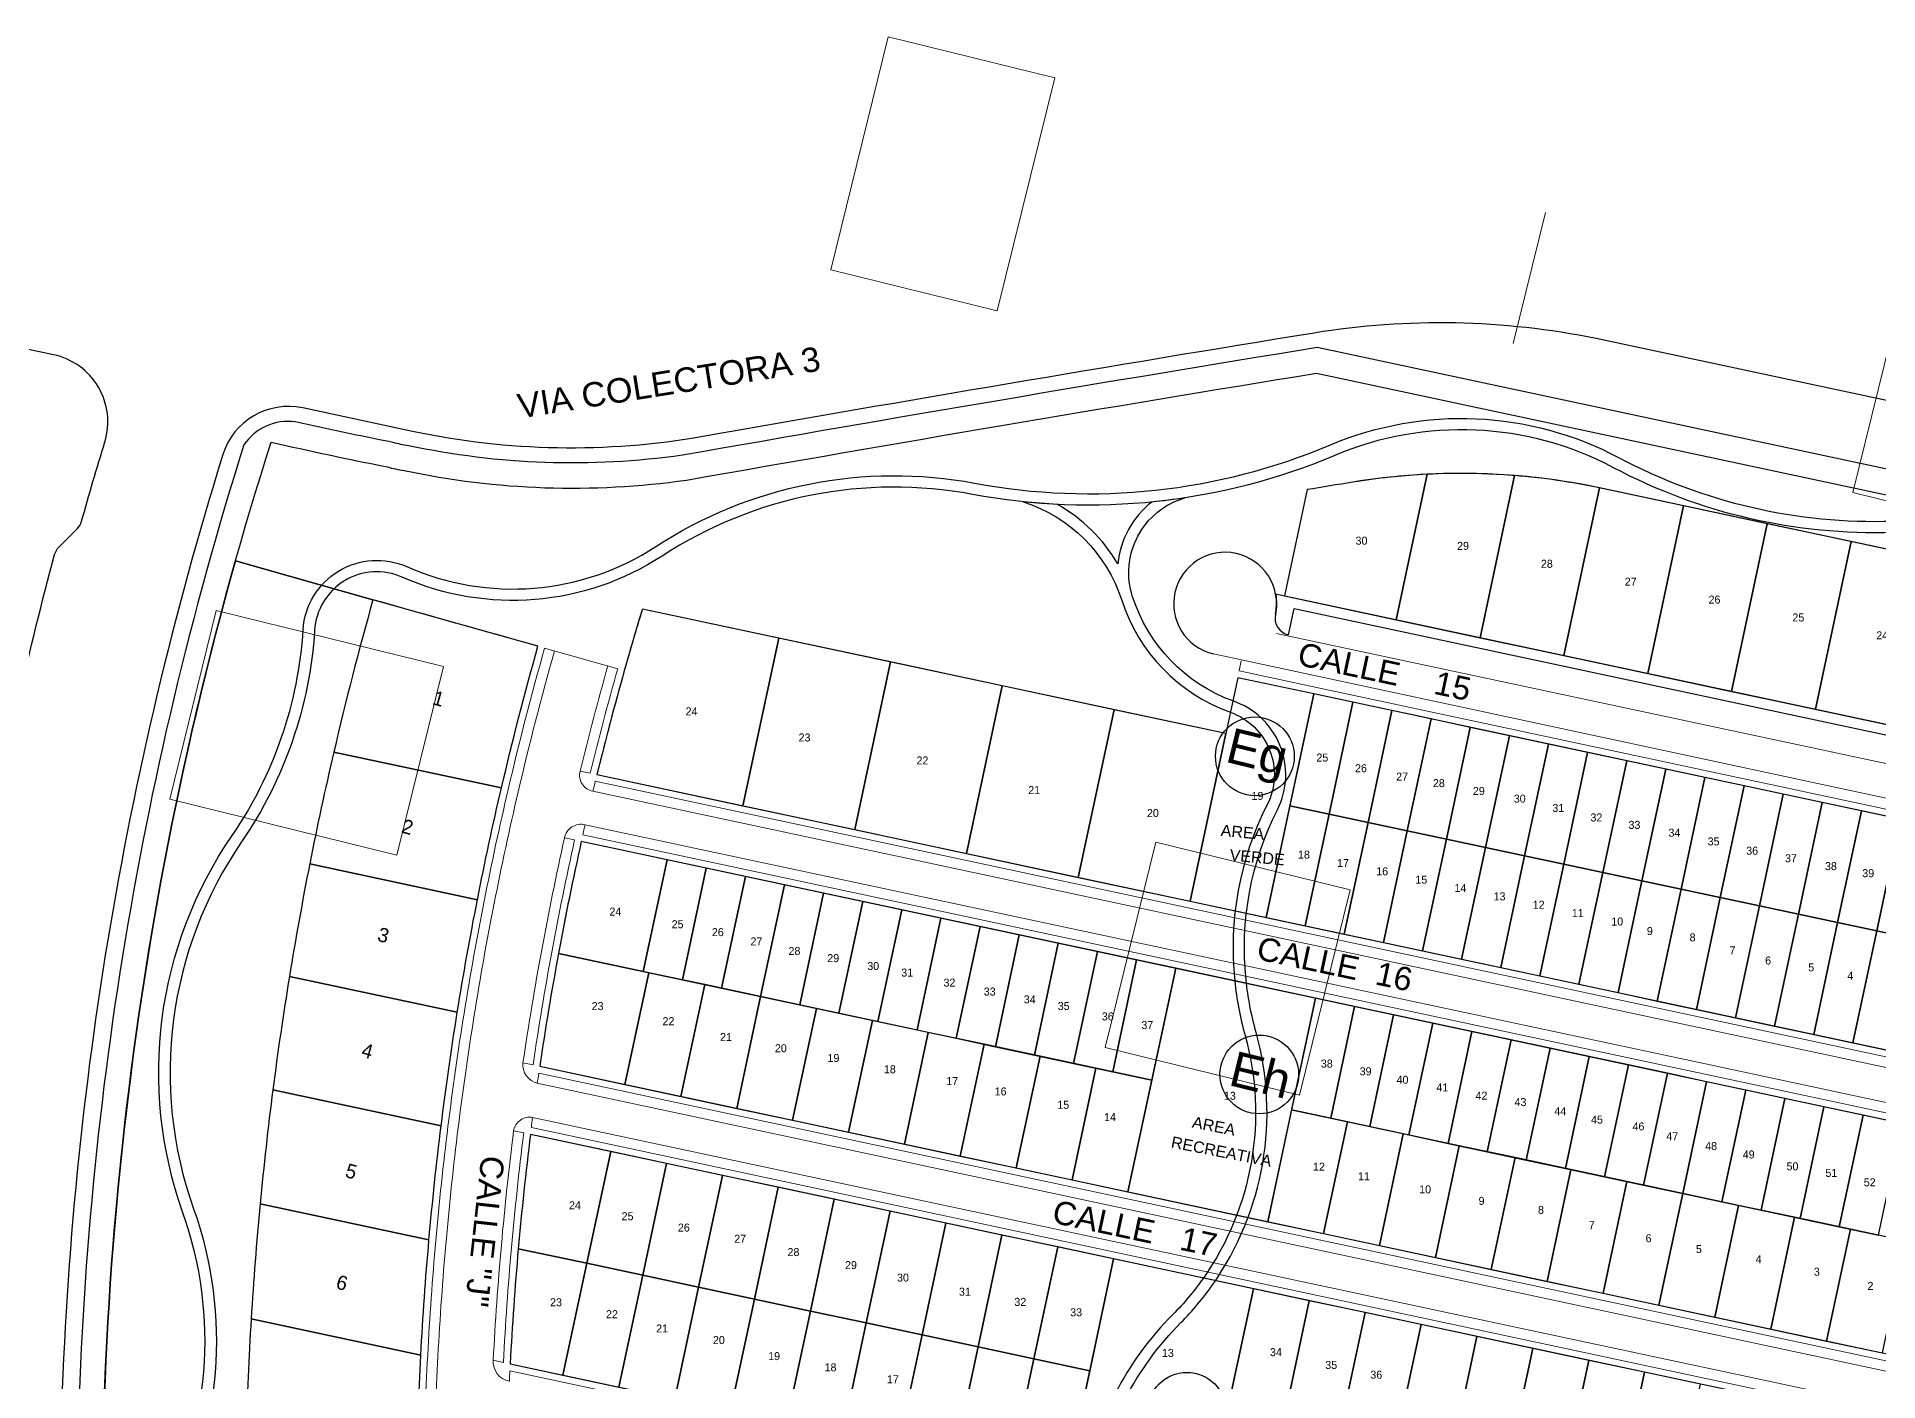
# Model space of a CAD drawing. Header units: millimetres. Extents: x 547073 to 557369, y 9424164 to 9429566.
# Drawn here: x 549105.7 to 549427.9, y 9428750.2 to 9428985.5 of the extents above; entities that cross this region are included whole.
import ezdxf

# ---------------------------------------------------------------- set-up
doc = ezdxf.new("R2010")
doc.units = ezdxf.units.MM
for name, color, linetype in [('--- VIAS', 9, 'Continuous'), ('NUMERACION', 1, 'Continuous'), ('POLIGONAL CUARTA ETAPA', 7, 'Continuous'), ('TEXTO', 5, 'Continuous'), ('TEXTO-CATASTRO', 12, 'Continuous'), ('trazado vias 2', 9, 'Continuous')]:
    doc.layers.add(name, color=color, linetype=linetype)
for name, color, linetype, lineweight in [('00 Recreación pública', 94, 'Continuous', 15), ('hatch unifailiares', 254, 'Continuous', 25), ('MANZANAS', 1, 'Continuous', 30), ('polilinea lote', 201, 'Continuous', 25), ('trazado lotes', 170, 'Continuous', 25), ('trazado manzanas', 6, 'Continuous', 25), ('VEREDAS', 140, 'Continuous', 20)]:
    doc.layers.add(name, color=color, linetype=linetype, lineweight=lineweight)
doc.layers.add('vereda', color=7, linetype='Continuous', lineweight=25, true_color=0xb4b4b4)
doc.styles.add('KBYOZ', font='micross.ttf')

# ---------------------------------------------------------------- blocks, each defined once
blk = doc.blocks.new('2368')
at = {"layer": '--- VIAS'}
blk.add_lwpolyline([(6639.41, 2020.93, 0.090814), (6590.03, 2021.92, 0.003219), (6483.08, 2003.83, -0.096457), (6432.24, 2004.76), (6413.05, 2008.86, 0.387572), (6399.09, 2000.7, 0.069371), (6370.68, 1828.94, 0.115729), (6371.23, 1826.26), (6377.32, 1813.19, -0.108383), (6377.88, 1810.68, -0.078521), (6407.54, 2002.88, 0.007461), (6427.87, 1998.54, 0.034377), (6430.78, 1997.91, 0.087573), (6480.19, 1996.21, -0.003322), (6590.48, 2014.9), (7046.37, 1917.42, -0.044201), (7048.17, 1870.2), (7052.04, 1869.37, 0.464576), (7055.67, 1872.18, 0.033164), (7054.84, 1907.54, 0.173315), (7041.84, 1934.9)], format="xyb", close=True, dxfattribs=at)
for points in [[(7055.71, 1873.38, 0.032108), (7054.84, 1907.54, 0.085141), (7051.39, 1920.85), (6590.59, 2019.37, 0.003345), (6479.5, 2000.56, -0.08772), (6431.54, 2002.25, -0.038936), (6428.91, 2002.81, -0.006339), (6411.74, 2006.44, 0.283471), (6402.76, 2002.38, 0.073471), (6373.53, 1821.33)], [(6383.12, 1802.54, -0.053298), (6387.64, 1813.35, 0.213974), (6392.05, 1868.03, -0.240088), (6400.69, 1934.06, 0.135231), (6413.13, 1970.08, -0.521623), (6431.25, 1981.08, 0.253579), (6474.85, 1984.6, -0.193042), (6530.62, 1995.67, 0.147254), (6592.9, 2002.35, -0.22568), (6643.39, 2000.09, 0.131043), (6691.28, 1988.98, -0.111575)], [(6691.35, 1986.98, -0.131043), (6642.45, 1998.33, 0.22568), (6593.68, 2000.51, -0.147254), (6530.25, 1993.7, 0.193042), (6475.95, 1982.93, -0.253579), (6430.45, 1979.25, 0.521623), (6415.12, 1969.96, -0.135231), (6402.34, 1932.93, 0.240088), (6393.93, 1868.7, -0.213974), (6389.39, 1812.39, 0.25735), (6389.48, 1761.12, -0.210596), (6395.62, 1693.31, 0.124924), (6390.2, 1622.39), (6388.07, 1623, -0.123259), (6393.72, 1693.95, 0.210596), (6387.73, 1760.15, -0.083733), (6381.64, 1777.44, -0.083733)], [(6551.67, 1819.78, -0.15405), (6566.69, 1848.76, 0.04308), (6572.25, 1855.4, 0.224173), (6579.85, 1899.55, -0.041769), (6578.1, 1908.76, -0.144035), (6583.59, 1938.49, 0.456962), (6575.79, 1957.54, -0.230154), (6558.26, 1975.79, -0.421961), (6567.4, 1993.09, -0.016212), (6561.64, 1992.35, 0.205401), (6555.67, 1981.54, 0.130991), (6545.12, 1991.94, -0.013559), (6539.14, 1992.41, -0.240653), (6556.36, 1975.18, 0.232596), (6575.37, 1955.56, -0.45119), (6581.81, 1939.39, 0.144035), (6576.12, 1908.55, 0.041769), (6577.92, 1899.01, -0.224173), (6570.61, 1856.55, -0.04308), (6565.27, 1850.18, 0.15405), (6549.7, 1820.12, 0.102521)]]:
    blk.add_lwpolyline(points, format="xyb", dxfattribs=at)
blk.add_arc((6574.45, 1974.55), 9, 347.9396, 256.8057, dxfattribs=at)
at = {"layer": 'hatch unifailiares'}
blk.add_lwpolyline([(6583.25, 1972.67, 0.414171), (6585.56, 1969.11), (6586.54, 1973.71), (7048.37, 1874.97, 0.001709), (7048.42, 1876.8), (6583.29, 1976.25, -0.100206)], format="xyb", close=True, dxfattribs=at)
at = {"layer": 'trazado manzanas'}
blk.add_lwpolyline([(6639.08, 1995, 0.090433), (6596.8, 1995.82, 0.000241), (6588.8, 1994.51), (6584.83, 1975.92), (7032.76, 1880.14), (7039.03, 1909.48)], format="xyb", close=True, dxfattribs=at)

msp = doc.modelspace()

# ---------------------------------------------------------------- linework, layer by layer
at = {"layer": '00 Recreación pública'}
for points in [[(549254.731, 9428985.467), (549283.859, 9428978.284), (549273.802, 9428937.505), (549244.675, 9428944.689), (549254.731, 9428985.467)], [(549432.359, 9428941.661), (549465.662, 9428933.448), (549456.802, 9428897.524), (549423.5, 9428905.737), (549432.359, 9428941.661)], [(549137.139, 9428885.104), (549176.888, 9428875.301), (549168.747, 9428842.29), (549128.998, 9428852.093), (549137.139, 9428885.104)], [(549301.553, 9428844.557), (549335.535, 9428836.176), (549326.676, 9428800.252), (549292.694, 9428808.633), (549301.553, 9428844.557)]]:
    msp.add_lwpolyline(points, dxfattribs=at)
at = {"layer": 'MANZANAS', "color": 1}
for centre in [(549318.865, 9428859.565), (549319.644, 9428803.891), (549306.983, 9428744.868)]:
    msp.add_circle(centre, 6.888, dxfattribs=at)
at = {"layer": 'POLIGONAL CUARTA ETAPA', "color": 4, "lineweight": 0}
msp.add_line((549364.053, 9428931.78), (549369.715, 9428954.738), dxfattribs=at)
at = {"layer": 'polilinea lote'}
for points in [[(549349.034, 9428908.917, 0.0278708), (549336.006, 9428907.535, 0.000241), (549328.01, 9428906.229), (549324.037, 9428887.621), (549343.597, 9428883.446)], [(549364.323, 9428908.686, 0.0325367), (549349.034, 9428908.917), (549343.597, 9428883.446), (549358.266, 9428880.314)], [(549379.199, 9428906.521), (549379.199, 9428906.521, 0.0323535), (549364.323, 9428908.686), (549358.266, 9428880.314), (549372.936, 9428877.182)], [(549193.424, 9428878.827, -0.0003051), (549164.548, 9428886.965, 0.0115182), (549157.689, 9428860.285), (549187.033, 9428854.02, -0.0112763)], [(549235.548, 9428880.244), (549211.688, 9428885.339, 0.0050793), (549208.535, 9428874.57, 0.0085243), (549203.737, 9428856.36), (549229.285, 9428850.905)], [(549187.033, 9428854.02), (549157.689, 9428860.285, 0.0083616), (549153.483, 9428840.732), (549182.825, 9428834.468, -0.0088033)], [(549216.022, 9428841.467), (549201.004, 9428844.673, 0.009054), (549197.016, 9428825.074), (549211.847, 9428821.907)], [(549153.483, 9428840.732, 0.0083659), (549149.931, 9428821.039), (549179.307, 9428814.768, -0.0088083), (549182.825, 9428834.468)], [(549212.825, 9428821.699), (549211.847, 9428821.907), (549197.016, 9428825.074, 0.0090631), (549193.737, 9428805.323), (549208.649, 9428802.139)], [(549179.307, 9428814.768), (549149.931, 9428821.039, 0.0083795), (549147.036, 9428801.207), (549176.48, 9428794.921, -0.0088242)], [(549176.48, 9428794.921), (549147.036, 9428801.207, 0.0084027), (549144.802, 9428781.233), (549174.349, 9428774.925, -0.0088513)], [(549206.144, 9428790.404), (549192.112, 9428793.4, 0.0091047), (549189.976, 9428773.401), (549201.968, 9428770.844)], [(549144.802, 9428781.233, 0.0084357), (549143.236, 9428761.117), (549172.923, 9428754.779, -0.0088899), (549174.349, 9428774.925)], [(549201.968, 9428770.844), (549189.976, 9428773.401, 0.0091417), (549188.565, 9428753.255), (549197.793, 9428751.285)], [(549172.923, 9428754.779), (549143.236, 9428761.117, 0.0084788), (549142.346, 9428740.856), (549172.213, 9428734.48, -0.0089404)]]:
    msp.add_lwpolyline(points, format="xyb", close=True, dxfattribs=at)
for points in [[(549393.868, 9428903.39), (549379.199, 9428906.521), (549372.936, 9428877.182), (549387.605, 9428874.051)], [(549408.538, 9428900.258), (549393.868, 9428903.39), (549387.605, 9428874.051), (549402.275, 9428870.919)], [(549423.207, 9428897.127), (549408.538, 9428900.258), (549402.275, 9428870.919), (549416.944, 9428867.788)], [(549437.877, 9428893.995), (549423.207, 9428897.127), (549416.944, 9428867.788), (549431.614, 9428864.656)], [(549255.107, 9428876.068), (549235.548, 9428880.244), (549229.285, 9428850.905), (549248.844, 9428846.729)], [(549274.666, 9428871.892), (549255.107, 9428876.068), (549248.844, 9428846.729), (549268.403, 9428842.553)], [(549329.173, 9428870.48), (549315.872, 9428873.319), (549313.785, 9428863.54), (549307.522, 9428834.201), (549320.822, 9428831.361)], [(549294.226, 9428867.716), (549274.666, 9428871.892), (549268.403, 9428842.553), (549287.962, 9428838.377)], [(549336.018, 9428869.018), (549329.173, 9428870.48), (549324.997, 9428850.92), (549331.843, 9428849.459)], [(549313.785, 9428863.54), (549294.226, 9428867.716), (549287.962, 9428838.377), (549307.522, 9428834.201)], [(549342.864, 9428867.556), (549336.018, 9428869.018), (549331.843, 9428849.459), (549338.689, 9428847.997)], [(549349.71, 9428866.095), (549342.864, 9428867.556), (549338.689, 9428847.997), (549345.534, 9428846.536)], [(549356.555, 9428864.633), (549349.71, 9428866.095), (549345.534, 9428846.536), (549352.38, 9428845.074)], [(549363.401, 9428863.172), (549356.555, 9428864.633), (549352.38, 9428845.074), (549359.226, 9428843.612)], [(549370.247, 9428861.71), (549363.401, 9428863.172), (549359.226, 9428843.612), (549366.071, 9428842.151)], [(549377.093, 9428860.248), (549370.247, 9428861.71), (549366.071, 9428842.151), (549372.917, 9428840.689)], [(549383.938, 9428858.787), (549377.093, 9428860.248), (549372.917, 9428840.689), (549379.763, 9428839.227)], [(549390.784, 9428857.325), (549383.938, 9428858.787), (549379.763, 9428839.227), (549386.609, 9428837.766)], [(549397.63, 9428855.863), (549390.784, 9428857.325), (549386.609, 9428837.766), (549393.454, 9428836.304)], [(549404.475, 9428854.402), (549397.63, 9428855.863), (549393.454, 9428836.304), (549400.3, 9428834.842)], [(549411.321, 9428852.94), (549404.475, 9428854.402), (549400.3, 9428834.842), (549407.146, 9428833.381)], [(549331.843, 9428849.459), (549324.997, 9428850.92), (549320.822, 9428831.361), (549327.667, 9428829.899)], [(549418.167, 9428851.478), (549411.321, 9428852.94), (549407.146, 9428833.381), (549413.991, 9428831.919)], [(549425.012, 9428850.017), (549418.167, 9428851.478), (549413.991, 9428831.919), (549420.837, 9428830.457)], [(549338.689, 9428847.997), (549331.843, 9428849.459), (549327.667, 9428829.899), (549334.513, 9428828.438)], [(549345.534, 9428846.536), (549338.689, 9428847.997), (549334.513, 9428828.438), (549341.359, 9428826.976)], [(549431.858, 9428848.555), (549425.012, 9428850.017), (549420.837, 9428830.457), (549427.683, 9428828.996)], [(549438.704, 9428847.093), (549431.858, 9428848.555), (549427.683, 9428828.996), (549434.528, 9428827.534)], [(549352.38, 9428845.074), (549345.534, 9428846.536), (549341.359, 9428826.976), (549348.205, 9428825.515)], [(549359.226, 9428843.612), (549352.38, 9428845.074), (549348.205, 9428825.515), (549355.05, 9428824.053)], [(549366.071, 9428842.151), (549359.226, 9428843.612), (549355.05, 9428824.053), (549361.896, 9428822.591)], [(549222.868, 9428840.005), (549216.022, 9428841.467), (549211.847, 9428821.907), (549218.692, 9428820.446)], [(549372.917, 9428840.689), (549366.071, 9428842.151), (549361.896, 9428822.591), (549368.742, 9428821.13)], [(549379.763, 9428839.227), (549372.917, 9428840.689), (549368.742, 9428821.13), (549375.587, 9428819.668)], [(549229.714, 9428838.543), (549222.868, 9428840.005), (549218.692, 9428820.446), (549225.538, 9428818.984), (549225.538, 9428818.984)], [(549236.559, 9428837.082), (549229.714, 9428838.543), (549225.538, 9428818.984), (549232.384, 9428817.522)], [(549386.609, 9428837.766), (549379.763, 9428839.227), (549375.587, 9428819.668), (549382.433, 9428818.206)], [(549393.454, 9428836.304), (549386.609, 9428837.766), (549382.433, 9428818.206), (549389.279, 9428816.745)], [(549243.405, 9428835.62), (549236.559, 9428837.082), (549232.384, 9428817.522), (549239.229, 9428816.061)], [(549250.251, 9428834.158), (549243.405, 9428835.62), (549239.229, 9428816.061), (549246.075, 9428814.599), (549246.075, 9428814.599)], [(549257.096, 9428832.697), (549250.251, 9428834.158), (549246.075, 9428814.599), (549252.921, 9428813.138), (549252.921, 9428813.138)], [(549400.3, 9428834.842), (549393.454, 9428836.304), (549389.279, 9428816.745), (549396.124, 9428815.283)], [(549407.146, 9428833.381), (549400.3, 9428834.842), (549396.124, 9428815.283), (549402.97, 9428813.821)], [(549263.942, 9428831.235), (549257.096, 9428832.697), (549252.921, 9428813.138), (549259.767, 9428811.676)], [(549270.788, 9428829.774), (549263.942, 9428831.235), (549259.767, 9428811.676), (549266.612, 9428810.214), (549266.612, 9428810.214)], [(549413.991, 9428831.919), (549407.146, 9428833.381), (549402.97, 9428813.821), (549409.816, 9428812.36)], [(549420.837, 9428830.457), (549413.991, 9428831.919), (549409.816, 9428812.36), (549416.662, 9428810.898)], [(549277.633, 9428828.312), (549270.788, 9428829.774), (549266.612, 9428810.214), (549273.458, 9428808.753), (549273.458, 9428808.753)], [(549284.479, 9428826.85), (549277.633, 9428828.312), (549273.458, 9428808.753), (549280.304, 9428807.291)], [(549427.683, 9428828.996), (549420.837, 9428830.457), (549416.662, 9428810.898), (549423.507, 9428809.437)], [(549434.528, 9428827.534), (549427.683, 9428828.996), (549423.507, 9428809.437), (549430.353, 9428807.975)], [(549291.325, 9428825.389), (549284.479, 9428826.85), (549280.304, 9428807.291), (549287.149, 9428805.829)], [(549298.171, 9428823.927), (549291.325, 9428825.389), (549287.149, 9428805.829), (549293.995, 9428804.368)], [(549222.604, 9428819.61), (549212.825, 9428821.699), (549208.649, 9428802.139), (549218.429, 9428800.051)], [(549305.016, 9428822.465), (549298.171, 9428823.927), (549293.995, 9428804.368), (549300.841, 9428802.906)], [(549329.465, 9428817.245), (549305.016, 9428822.465), (549296.665, 9428783.347), (549321.114, 9428778.127)], [(549232.384, 9428817.522), (549222.604, 9428819.61), (549218.429, 9428800.051), (549228.208, 9428797.963)], [(549242.163, 9428815.434), (549232.384, 9428817.522), (549228.208, 9428797.963), (549237.988, 9428795.875)], [(549251.943, 9428813.346), (549242.163, 9428815.434), (549237.988, 9428795.875), (549247.767, 9428793.787)], [(549336.311, 9428815.784), (549329.465, 9428817.245), (549325.29, 9428797.686), (549332.135, 9428796.224)], [(549343.157, 9428814.322), (549336.311, 9428815.784), (549332.135, 9428796.224), (549338.981, 9428794.763)], [(549261.723, 9428811.258), (549251.943, 9428813.346), (549247.767, 9428793.787), (549257.547, 9428791.699)], [(549350.002, 9428812.86), (549343.157, 9428814.322), (549338.981, 9428794.763), (549345.827, 9428793.301)], [(549356.848, 9428811.399), (549350.002, 9428812.86), (549345.827, 9428793.301), (549352.673, 9428791.839)], [(549363.694, 9428809.937), (549356.848, 9428811.399), (549352.673, 9428791.839), (549359.518, 9428790.378)], [(549271.502, 9428809.17), (549261.723, 9428811.258), (549257.547, 9428791.699), (549267.327, 9428789.611)], [(549281.282, 9428807.082), (549271.502, 9428809.17), (549267.327, 9428789.611), (549277.106, 9428787.523)], [(549370.539, 9428808.475), (549363.694, 9428809.937), (549359.518, 9428790.378), (549366.364, 9428788.916)], [(549377.385, 9428807.014), (549370.539, 9428808.475), (549366.364, 9428788.916), (549373.21, 9428787.454)], [(549291.061, 9428804.994), (549281.282, 9428807.082), (549277.106, 9428787.523), (549286.886, 9428785.435)], [(549300.841, 9428802.906), (549291.061, 9428804.994), (549286.886, 9428785.435), (549296.665, 9428783.347)], [(549384.231, 9428805.552), (549377.385, 9428807.014), (549373.21, 9428787.454), (549380.055, 9428785.993)], [(549391.076, 9428804.09), (549384.231, 9428805.552), (549380.055, 9428785.993), (549386.901, 9428784.531)], [(549397.922, 9428802.629), (549391.076, 9428804.09), (549386.901, 9428784.531), (549393.747, 9428783.07)], [(549404.768, 9428801.167), (549397.922, 9428802.629), (549393.747, 9428783.07), (549400.592, 9428781.608)], [(549411.614, 9428799.706), (549404.768, 9428801.167), (549400.592, 9428781.608), (549407.438, 9428780.146)], [(549418.459, 9428798.244), (549411.614, 9428799.706), (549407.438, 9428780.146), (549414.284, 9428778.685)], [(549335.069, 9428795.598), (549325.29, 9428797.686), (549321.114, 9428778.127), (549330.894, 9428776.039)], [(549344.849, 9428793.51), (549335.069, 9428795.598), (549330.894, 9428776.039), (549340.673, 9428773.951)], [(549425.305, 9428796.782), (549418.459, 9428798.244), (549414.284, 9428778.685), (549421.13, 9428777.223)], [(549432.151, 9428795.321), (549425.305, 9428796.782), (549421.13, 9428777.223), (549427.975, 9428775.761)], [(549354.628, 9428791.422), (549344.849, 9428793.51), (549340.673, 9428773.951), (549350.453, 9428771.862)], [(549215.923, 9428788.316), (549206.144, 9428790.404), (549201.968, 9428770.844), (549211.748, 9428768.756)], [(549364.408, 9428789.334), (549354.628, 9428791.422), (549350.453, 9428771.862), (549360.233, 9428769.774)], [(549374.188, 9428787.246), (549364.408, 9428789.334), (549360.233, 9428769.774), (549370.012, 9428767.686)], [(549225.703, 9428786.228), (549215.923, 9428788.316), (549211.748, 9428768.756), (549221.528, 9428766.668)], [(549235.483, 9428784.14), (549225.703, 9428786.228), (549221.528, 9428766.668), (549231.307, 9428764.58)], [(549383.967, 9428785.158), (549374.188, 9428787.246), (549374.188, 9428787.246), (549370.012, 9428767.686), (549379.792, 9428765.598)], [(549245.262, 9428782.051), (549235.483, 9428784.14), (549231.307, 9428764.58), (549241.087, 9428762.492)], [(549393.747, 9428783.07), (549383.967, 9428785.158), (549379.792, 9428765.598), (549389.571, 9428763.51)], [(549403.526, 9428780.981), (549393.747, 9428783.07), (549389.571, 9428763.51), (549399.351, 9428761.422)], [(549255.042, 9428779.963), (549245.262, 9428782.051), (549241.087, 9428762.492), (549250.866, 9428760.404)], [(549264.821, 9428777.875), (549255.042, 9428779.963), (549250.866, 9428760.404), (549260.646, 9428758.316)], [(549413.306, 9428778.893), (549403.526, 9428780.981), (549399.351, 9428761.422), (549409.13, 9428759.334)], [(549274.601, 9428775.787), (549264.821, 9428777.875), (549260.646, 9428758.316), (549270.425, 9428756.228)], [(549423.085, 9428776.805), (549413.306, 9428778.893), (549409.13, 9428759.334), (549418.91, 9428757.246)], [(549432.865, 9428774.717), (549423.085, 9428776.805), (549418.91, 9428757.246), (549428.69, 9428755.158)], [(549284.38, 9428773.699), (549274.601, 9428775.787), (549270.425, 9428756.228), (549280.205, 9428754.14)], [(549294.16, 9428771.611), (549284.38, 9428773.699), (549280.205, 9428754.14), (549289.985, 9428752.052)], [(549211.748, 9428768.756), (549201.968, 9428770.844), (549197.793, 9428751.285), (549207.573, 9428749.197)], [(549318.609, 9428766.391), (549294.16, 9428771.611), (549289.985, 9428752.052), (549285.809, 9428732.493), (549310.258, 9428727.272)], [(549221.528, 9428766.668), (549211.748, 9428768.756), (549207.573, 9428749.197), (549217.352, 9428747.109)], [(549231.307, 9428764.58), (549221.528, 9428766.668), (549217.352, 9428747.109), (549227.132, 9428745.021)], [(549328.389, 9428764.303), (549318.609, 9428766.391), (549314.434, 9428746.832), (549324.213, 9428744.744)], [(549241.087, 9428762.492), (549231.307, 9428764.58), (549227.132, 9428745.021), (549236.911, 9428742.933)], [(549338.168, 9428762.215), (549328.389, 9428764.303), (549324.213, 9428744.744), (549333.993, 9428742.656)], [(549250.866, 9428760.404), (549241.087, 9428762.492), (549236.911, 9428742.933), (549246.691, 9428740.845)], [(549260.646, 9428758.316), (549250.866, 9428760.404), (549246.691, 9428740.845), (549256.47, 9428738.757)], [(549347.948, 9428760.127), (549338.168, 9428762.215), (549333.993, 9428742.656), (549343.772, 9428740.568)], [(549357.727, 9428758.039), (549347.948, 9428760.127), (549343.772, 9428740.568), (549353.552, 9428738.48)], [(549270.425, 9428756.228), (549260.646, 9428758.316), (549256.47, 9428738.757), (549266.25, 9428736.669)], [(549367.507, 9428755.951), (549357.727, 9428758.039), (549353.552, 9428738.48), (549363.331, 9428736.391)], [(549280.205, 9428754.14), (549270.425, 9428756.228), (549266.25, 9428736.669), (549276.03, 9428734.581)], [(549289.985, 9428752.052), (549280.205, 9428754.14), (549276.03, 9428734.581), (549285.809, 9428732.493)], [(549377.286, 9428753.863), (549367.507, 9428755.951), (549363.331, 9428736.391), (549373.111, 9428734.303)], [(549387.066, 9428751.775), (549377.286, 9428753.863), (549373.111, 9428734.303), (549382.891, 9428732.215)], [(549396.846, 9428749.687), (549387.066, 9428751.775), (549382.891, 9428732.215), (549392.67, 9428730.127)]]:
    msp.add_lwpolyline(points, close=True, dxfattribs=at)
msp.add_lwpolyline([(549115.228, 9428537.784, 0.0603154), (549118.782, 9428679.418, -0.0871005), (549140.486, 9428893.746), (549164.549, 9428886.965, 0.0115182), (549157.689, 9428860.285, 0.0083616), (549153.483, 9428840.732, 0.0083659), (549149.931, 9428821.039, 0.0083795), (549147.036, 9428801.207, 0.0084027), (549144.802, 9428781.233, 0.0084357), (549143.236, 9428761.117, 0.0084788), (549142.346, 9428740.856, 0.009732), (549142.173, 9428717.579), (549172.293, 9428711.149, 0.0051717), (549172.696, 9428699.406), (549142.428, 9428705.868, 0.0089115), (549143.481, 9428684.579, 0.004335), (549144.267, 9428674.239, -0.0042932), (549145.063, 9428663.791, -0.0084811), (549146.107, 9428643.117, -0.0084101), (549146.449, 9428622.593, -0.0083501), (549146.105, 9428602.216, -0.0039121)], format="xyb", dxfattribs=at)
at = {"layer": 'trazado lotes'}
msp.add_lwpolyline([(549182.825, 9428834.468), (549153.483, 9428840.732)], dxfattribs=at)
at = {"layer": 'trazado manzanas'}
for points in [[(549379.199, 9428906.521, 0.0323535), (549364.323, 9428908.686, 0.0325367), (549349.034, 9428908.917, 0.0278708), (549336.006, 9428907.535, 0.000241), (549328.01, 9428906.229), (549324.037, 9428887.621), (549534.3, 9428842.735), (549607.647, 9428827.077), (549666.325, 9428814.548), (549771.999, 9428791.986), (549778.263, 9428821.325), (549672.589, 9428843.887), (549613.91, 9428856.416), (549540.563, 9428872.074)], [(549172.213, 9428734.48, -0.0089404), (549172.924, 9428754.779, -0.0088899), (549174.349, 9428774.925, -0.0088513), (549176.48, 9428794.921, -0.0088242), (549179.307, 9428814.768, -0.0088083), (549182.825, 9428834.468, -0.0088033), (549187.033, 9428854.02, -0.0112763), (549193.424, 9428878.828), (549164.549, 9428886.965), (549140.486, 9428893.746, 0.0871005), (549118.782, 9428679.418, -0.0603154), (549115.228, 9428537.784), (549168.694, 9428523.32, 0.003815), (549170.523, 9428535.652, 0.0088357), (549172.923, 9428555.59, 0.0081833), (549174.778, 9428576.463, 0.0075867), (549175.886, 9428595.859, 0.0079448), (549176.416, 9428616.196, 0.0079964), (549176.296, 9428636.673, 0.0080574), (549175.513, 9428657.29, 0.008064), (549174.052, 9428678.053, -0.0093285), (549172.696, 9428699.407, -0.0051716), (549172.293, 9428711.149, -0.0102697)], [(549449.325, 9428803.924), (549457.676, 9428843.043), (549329.173, 9428870.48), (549315.872, 9428873.319), (549313.785, 9428863.54), (549211.688, 9428885.339, 0.0136042), (549203.737, 9428856.36)], [(549201.004, 9428844.673, 0.0181186), (549193.737, 9428805.323), (549438.469, 9428753.07), (549446.82, 9428792.189), (549397.922, 9428802.629)], [(549192.112, 9428793.4, 0.0182479), (549188.565, 9428753.255), (549427.613, 9428702.216), (549435.964, 9428741.334)]]:
    msp.add_lwpolyline(points, format="xyb", close=True, dxfattribs=at)
at = {"layer": 'trazado vias 2'}
msp.add_lwpolyline([(548801.284, 9428952.096), (549098.913, 9428867.739, 0.4295973), (549102.657, 9428869.959, -0.0098118), (549108.845, 9428894.859, -0.1312157), (549109.619, 9428896.199), (549112.792, 9428899.374, 0.1285492), (549113.558, 9428900.684, -0.0055691), (549117.632, 9428914.597, 0.4395261), (549108.66, 9428929.832), (548873.196, 9428980.107, 0.1958772), (548731.982, 9428952.789), (548590.894, 9428860.726, -0.0382989), (548568.361, 9428848.369)], format="xyb", dxfattribs=at)
at = {"layer": 'VEREDAS'}
for p, q in [((549790.369, 9428781.212), (549322.64, 9428881.077)), ((549207.38, 9428874.894), (549194.579, 9428878.502)), ((549461.725, 9428845.246), (549311.612, 9428877.502)), ((549316.499, 9428876.253), (549316.123, 9428874.493)), ((549329.424, 9428871.653), (549316.123, 9428874.493)), ((549457.927, 9428844.216), (549329.424, 9428871.653)), ((549200.802, 9428856.987), (549202.563, 9428856.611)), ((549203.03, 9428853.443), (549452.122, 9428800.259)), ((549203.452, 9428855.194), (549449.075, 9428802.751)), ((549398.549, 9428805.563), (549201.663, 9428847.6)), ((549199.831, 9428844.924), (549198.07, 9428845.3)), ((549398.173, 9428803.802), (549201.266, 9428845.844)), ((549190.797, 9428805.951), (549192.561, 9428805.574)), ((549450.869, 9428794.392), (549398.549, 9428805.563)), ((549193.307, 9428802.347), (549441.266, 9428749.405)), ((549193.563, 9428804.133), (549438.219, 9428751.896)), ((549447.071, 9428793.362), (549398.173, 9428803.802)), ((549440.013, 9428743.537), (549192.494, 9428796.386)), ((549190.934, 9428793.651), (549189.167, 9428794.028)), ((549436.214, 9428742.508), (549192.263, 9428794.595)), ((549185.594, 9428753.89), (549187.377, 9428753.509)), ((549188.504, 9428752.041), (549427.362, 9428701.042))]:
    msp.add_line(p, q, dxfattribs=at)
for points in [[(549198.07, 9428845.3, 0.0180204), (549190.797, 9428805.951, 0.0180204)], [(549199.831, 9428844.924, 0.0180793), (549192.561, 9428805.574, 0.0180793)], [(549189.167, 9428794.029, 0.0181473), (549185.594, 9428753.891)], [(549190.934, 9428793.651, 0.0182077), (549187.377, 9428753.509)]]:
    msp.add_lwpolyline(points, format="xyb", dxfattribs=at)
for centre, radius, start, end in [((549740.142, 9428724.759), 566.812, 164.26185, 166.84608), ((549740.142, 9428724.759), 565.012, 164.26185, 166.84608), ((549740.142, 9428724.759), 555.313, 164.26188, 166.22476), ((549740.142, 9428724.759), 553.513, 164.26189, 166.21914), ((549203.594, 9428856.27), 2.882, 165.6023, 258.72086), ((549740.142, 9428724.759), 566.812, 166.84608, 168.8636), ((549740.142, 9428724.759), 565.012, 166.84608, 168.8636), ((549740.142, 9428724.759), 552.313, 166.33992, 166.52671), ((549200.971, 9428844.725), 2.957, 76.45429, 168.79975), ((549740.142, 9428724.759), 552.313, 167.14926, 167.336), ((549740.142, 9428724.759), 566.812, 168.8636, 170.88226), ((549740.142, 9428724.759), 565.012, 168.8636, 170.88226), ((549740.142, 9428724.759), 566.812, 170.88226, 172.90457), ((549740.142, 9428724.759), 565.012, 170.88226, 172.90457), ((549194.147, 9428805.608), 3.367, 174.15633, 255.54964), ((549740.142, 9428724.759), 552.313, 171.73727, 171.92442), ((549191.994, 9428793.565), 2.865, 79.95535, 170.67124), ((549740.142, 9428724.759), 552.313, 172.5486, 172.73596), ((549740.142, 9428724.759), 566.812, 172.90457, 174.93308), ((549740.142, 9428724.759), 565.012, 172.90457, 174.93308), ((549740.142, 9428724.759), 566.812, 174.93308, 176.97044), ((549740.142, 9428724.759), 565.012, 174.93308, 176.97044), ((549740.142, 9428724.759), 566.812, 176.97044, 179.01937), ((549740.142, 9428724.759), 565.012, 176.97044, 179.01937), ((549189.027, 9428753.609), 3.444, 175.32827, 259.79454), ((549740.142, 9428724.759), 552.313, 177.16863, 177.35786)]:
    msp.add_arc(centre, radius, start, end, dxfattribs=at)

# ---------------------------------------------------------------- block references
at = {"layer": 'vereda', "color": 7, "lineweight": 30, "rotation": 0.016370502563584}
msp.add_blockref('2368', (542739.775, 9426909.833), dxfattribs=at)
msp.add_blockref('2368', (542739.775, 9426909.833), dxfattribs=at)

# ---------------------------------------------------------------- texts
at = {"layer": 'MANZANAS', "color": 1, "char_height": 6.1586, "width": 0.000285, "attachment_point": 5, "rotation": 346.27061, "style": 'KBYOZ'}
for s, insert in [('Eg', (549319.104, 9428859.496)), ('Eh', (549319.883, 9428803.822))]:
    msp.add_mtext(s, dxfattribs=dict(at, insert=insert))
at = {"layer": 'NUMERACION', "color": 1, "attachment_point": 1}
for s, insert, char_height, width, rotation in [('30', (549336.491, 9428897.999), 1.4, 1.94611, 0.01637), ('29', (549354.252, 9428897.086), 1.4, 1.94611, 0.01637), ('28', (549368.922, 9428893.955), 1.4, 1.94611, 0.01637), ('27', (549383.591, 9428890.824), 1.4, 1.94611, 0.01637), ('26', (549398.261, 9428887.691), 1.4, 1.94611, 0.01637), ('25', (549412.93, 9428884.56), 1.4, 1.94611, 0.01637), ('24', (549427.6, 9428881.429), 1.4, 1.94611, 0.01637), ('1', (549175.48, 9428871.109), 2.5, 3.30606, 344.6023), ('24', (549219.254, 9428868.127), 1.4, 3.30606, 0.01637), ('23', (549239.024, 9428863.562), 1.4, 3.30606, 0.01637), ('25', (549329.635, 9428860.047), 1.4, 3.30606, 0.01637), ('22', (549259.652, 9428859.541), 1.4, 3.30606, 0.01637), ('26', (549336.394, 9428858.18), 1.4, 3.30606, 0.01637), ('27', (549343.598, 9428856.715), 1.4, 3.30606, 0.01637), ('21', (549279.206, 9428854.356), 1.4, 3.30606, 0.01637), ('19', (549318.28, 9428853.329), 1.4, 3.30606, 0.01637), ('28', (549350.019, 9428855.574), 1.4, 3.30606, 0.01637), ('29', (549357.018, 9428854.202), 1.4, 3.30606, 0.01637), ('20', (549299.984, 9428850.336), 1.4, 3.30606, 0.01637), ('30', (549364.175, 9428852.853), 1.4, 3.30606, 0.01637), ('31', (549370.927, 9428851.229), 1.4, 3.30606, 0.01637), ('2', (549170.044, 9428848.664), 2.5, 3.30606, 344.6023), ('32', (549377.591, 9428849.561), 1.4, 3.30606, 0.01637), ('33', (549384.248, 9428848.267), 1.4, 3.30606, 0.01637), ('34', (549391.246, 9428846.895), 1.4, 3.30606, 0.01637), ('35', (549398.094, 9428845.37), 1.4, 3.30606, 0.01637), ('36', (549404.847, 9428843.745), 1.4, 3.30606, 0.01637), ('18', (549326.416, 9428843.06), 1.4, 3.30606, 0.01637), ('17', (549333.261, 9428841.599), 1.4, 3.30606, 0.01637), ('37', (549411.631, 9428842.421), 1.4, 3.30606, 0.01637), ('38', (549418.629, 9428841.049), 1.4, 3.30606, 0.01637), ('16', (549340.107, 9428840.137), 1.4, 3.30606, 0.01637), ('15', (549346.953, 9428838.676), 1.4, 3.30606, 0.01637), ('14', (549353.799, 9428837.215), 1.4, 3.30606, 0.01637), ('39', (549425.162, 9428839.815), 1.4, 3.30606, 0.01637), ('13', (549360.644, 9428835.753), 1.4, 3.30606, 0.01637), ('12', (549367.49, 9428834.292), 1.4, 3.30606, 0.01637), ('24', (549205.92, 9428833.085), 1.4, 3.30606, 0.01637), ('25', (549216.818, 9428830.881), 1.4, 3.30606, 0.01637), ('11', (549374.336, 9428832.83), 1.4, 3.30606, 0.01637), ('10', (549381.239, 9428831.357), 1.4, 3.30606, 0.01637), ('3', (549165.825, 9428829.725), 2.5, 3.30606, 344.6023), ('26', (549223.85, 9428829.495), 1.4, 3.30606, 0.01637), ('27', (549230.603, 9428827.871), 1.4, 3.30606, 0.01637), ('9', (549387.466, 9428829.687), 1.4, 1.94611, 0.01637), ('8', (549394.944, 9428828.572), 1.4, 1.94611, 0.01637), ('28', (549237.266, 9428826.203), 1.4, 3.30606, 0.01637), ('29', (549244.048, 9428824.946), 1.4, 3.30606, 0.01637), ('7', (549401.921, 9428826.302), 1.4, 1.94611, 0.01637), ('6', (549408.158, 9428824.53), 1.4, 1.94611, 0.01637), ('30', (549251.047, 9428823.574), 1.4, 3.30606, 0.01637), ('31', (549256.992, 9428822.42), 1.4, 3.30606, 0.01637), ('5', (549415.703, 9428823.336), 1.4, 1.94611, 0.01637), ('4', (549422.548, 9428821.874), 1.4, 1.94611, 0.01637), ('32', (549264.383, 9428820.659), 1.4, 3.30606, 0.01637), ('33', (549271.431, 9428819.1), 1.4, 3.30606, 0.01637), ('23', (549202.818, 9428816.558), 1.4, 3.30606, 0.01637), ('34', (549278.43, 9428817.728), 1.4, 3.30606, 0.01637), ('35', (549284.375, 9428816.574), 1.4, 3.30606, 0.01637), ('36', (549292.085, 9428814.746), 1.4, 3.30606, 0.01637), ('22', (549215.217, 9428813.911), 1.4, 3.30606, 0.01637), ('37', (549299.012, 9428813.248), 1.4, 3.30606, 0.01637), ('4', (549163.016, 9428809.459), 2.5, 3.30606, 344.6023), ('21', (549225.275, 9428811.14), 1.4, 3.30606, 0.01637), ('20', (549234.886, 9428809.183), 1.4, 3.30606, 0.01637), ('19', (549244.082, 9428807.476), 1.4, 3.30606, 0.01637), ('18', (549253.952, 9428805.504), 1.4, 3.30606, 0.01637), ('38', (549330.417, 9428806.492), 1.4, 3.30606, 0.01637), ('39', (549337.206, 9428805.14), 1.4, 3.30606, 0.01637), ('17', (549264.864, 9428803.431), 1.4, 3.30606, 0.01637), ('40', (549343.666, 9428803.663), 1.4, 3.30606, 0.01637), ('41', (549350.627, 9428802.32), 1.4, 3.30606, 0.01637), ('16', (549273.339, 9428801.622), 1.4, 3.30606, 0.01637), ('15', (549284.294, 9428799.283), 1.4, 3.30606, 0.01637), ('13', (549313.456, 9428800.858), 1.4, 3.30606, 0.01637), ('42', (549357.474, 9428800.883), 1.4, 3.30606, 0.01637), ('43', (549364.3, 9428799.755), 1.4, 3.30606, 0.01637), ('14', (549292.479, 9428797.133), 1.4, 3.30606, 0.01637), ('44', (549371.266, 9428798.147), 1.4, 3.30606, 0.01637), ('45', (549377.699, 9428796.694), 1.4, 3.30606, 0.01637), ('46', (549384.951, 9428795.495), 1.4, 3.30606, 0.01637), ('47', (549390.863, 9428793.77), 1.4, 3.30606, 0.01637), ('48', (549397.659, 9428792.064), 1.4, 3.30606, 0.01637), ('49', (549404.245, 9428790.595), 1.4, 3.30606, 0.01637), ('5', (549160.192, 9428788.39), 2.5, 3.30606, 344.6023), ('12', (549329.043, 9428788.455), 1.4, 3.30606, 0.01637), ('11', (549336.933, 9428786.77), 1.4, 3.30606, 0.01637), ('50', (549411.907, 9428788.518), 1.4, 3.30606, 0.01637), ('51', (549418.702, 9428787.368), 1.4, 3.30606, 0.01637), ('52', (549425.417, 9428785.719), 1.4, 3.30606, 0.01637), ('10', (549347.619, 9428784.489), 1.4, 3.30606, 0.01637), ('9', (549358.018, 9428782.473), 1.4, 1.94611, 0.01637), ('24', (549198.845, 9428781.707), 1.4, 3.30606, 0.01637), ('25', (549208.06, 9428779.782), 1.4, 3.30606, 0.01637), ('8', (549368.41, 9428780.891), 1.4, 1.94611, 0.01637), ('26', (549217.906, 9428777.795), 1.4, 3.30606, 0.01637), ('7', (549377.301, 9428778.213), 1.4, 1.94611, 0.01637), ('6', (549387.242, 9428775.921), 1.4, 1.94611, 0.01637), ('27', (549227.764, 9428775.839), 1.4, 3.30606, 0.01637), ('28', (549237.09, 9428773.509), 1.4, 3.30606, 0.01637), ('5', (549396.043, 9428774.042), 1.4, 1.94611, 0.01637), ('29', (549247.148, 9428771.227), 1.4, 3.30606, 0.01637), ('4', (549406.492, 9428772.256), 1.4, 1.94611, 0.01637), ('3', (549416.687, 9428770.079), 1.4, 1.94611, 0.01637), ('6', (549158.575, 9428768.891), 2.5, 3.30606, 344.6023), ('30', (549256.251, 9428769.044), 1.4, 3.30606, 0.01637), ('31', (549267.091, 9428766.575), 1.4, 3.30606, 0.01637), ('2', (549426.065, 9428767.598), 1.4, 1.94611, 0.01637), ('23', (549195.549, 9428764.728), 1.4, 3.30606, 0.01637), ('32', (549276.782, 9428764.802), 1.4, 3.30606, 0.01637), ('22', (549205.328, 9428762.641), 1.4, 3.30606, 0.01637), ('21', (549214.104, 9428760.143), 1.4, 3.30606, 0.01637), ('33', (549286.557, 9428762.969), 1.4, 3.30606, 0.01637), ('20', (549224.036, 9428758.118), 1.4, 3.30606, 0.01637), ('19', (549233.705, 9428755.307), 1.4, 3.30606, 0.01637), ('18', (549243.575, 9428753.336), 1.4, 3.30606, 0.01637), ('13', (549302.597, 9428755.866), 1.4, 3.30606, 0.01637), ('34', (549321.514, 9428755.996), 1.4, 3.30606, 0.01637), ('35', (549331.186, 9428753.757), 1.4, 3.30606, 0.01637), ('17', (549254.487, 9428751.263), 1.4, 3.30606, 0.01637), ('36', (549339.071, 9428752.055), 1.4, 3.30606, 0.01637)]:
    msp.add_mtext(s, dxfattribs=dict(at, insert=insert, char_height=char_height, width=width, rotation=rotation))
at = {"layer": 'TEXTO', "char_height": 2.8, "width": 62.81548, "attachment_point": 5, "style": 'KBYOZ'}
for s, insert, rotation in [('{\\H0.71429x;AREA \\P\\pxqc;         VERDE}^I^I      ', (549316.53, 9428844.224), 354.76523), ('{\\H0.71429x;AREA \\P\\pxqc;       RECREATIVA}^I^I      ', (549311.295, 9428792.83), 348.92738)]:
    msp.add_mtext(s, dxfattribs=dict(at, insert=insert, rotation=rotation))
at = {"layer": 'TEXTO-CATASTRO', "insert": (549216.334, 9428924.958), "char_height": 4.284, "width": 0.000000000252, "attachment_point": 5, "rotation": 9.04088, "style": 'KBYOZ'}
msp.add_mtext('VIA COLECTORA 3', dxfattribs=at)
at = {"layer": 'TEXTO-CATASTRO', "color": 7, "char_height": 4.08, "width": 0.00000000024, "attachment_point": 5, "style": 'KBYOZ'}
for s, insert, rotation in [('CALLE    15', (549341.564, 9428874.374), 348.04248), ('CALLE  16', (549332.852, 9428823.203), 348.04248), ('CALLE "J"', (549184.083, 9428776.433), 263.69798), ('CALLE   17', (549297.868, 9428776.939), 348.04248)]:
    msp.add_mtext(s, dxfattribs=dict(at, insert=insert, rotation=rotation))

doc.saveas('drawing.dxf')
